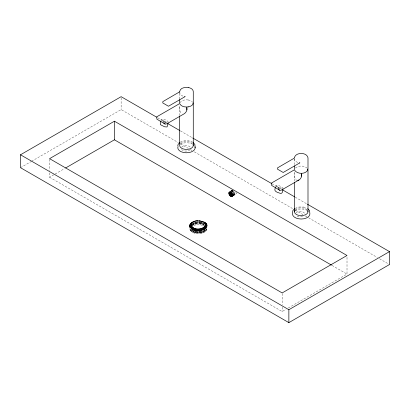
<?xml version="1.0" encoding="UTF-8"?>
<svg xmlns="http://www.w3.org/2000/svg" width="410" height="410" viewBox="0 0 410 410"><rect width="100%" height="100%" fill="white"/><g stroke="black" fill="none" stroke-linecap="round" stroke-linejoin="round"><path stroke-width="0.31" stroke-dasharray="2.05 1.54" d="M179.672 115.553L179.647 105.16M179.672 107.271C179.841 109.367 179.631 112.386 181.666 113.929M294.401 181.153L294.375 171.395M206.891 228.729C204.969 235.509 191.731 235.509 189.809 228.729M233.218 195.724L235.934 194.155L236.319 192.51M161.033 120.514C160.935 115.886 173.917 124.338 164.928 121.427M275.756 186.755C276.273 183.403 281.501 186.786 283.013 188.067M205.195 229.928C202.084 233.997 194.058 234.033 191.332 229.533M179.97 102.746C181.579 99.999 185.325 99.625 188.18 99.953M295.369 168.044C298.521 165.368 303.795 165.368 306.977 167.992M203.883 223.896L203.883 226.11C200.613 224.07 196.088 224.07 192.818 226.11L192.818 223.896M20.5 167.69L31.006 161.627M31.56 161.309L121.135 109.588L178.248 142.562M49.574 172.907L49.574 177.248L64.539 168.607M230.538 191.25L232.711 189.994M230.804 191.157L232.511 190.209M231.153 191.173L232.783 190.235M231.276 191.183L232.906 190.245M231.599 191.285L232.685 190.66C232.583 192.295 234.074 194.863 235.934 194.155M231.696 191.342L232.783 190.717M231.599 191.783L232.685 191.152M232.127 191.619L233.756 190.676M231.993 192.31L234.166 191.055M232.362 192.772L234.535 191.516M232.675 193.294L235.391 191.726M233.454 193.53L236.17 191.962M233.059 194.391L235.776 192.823M233.326 194.658L234.412 194.032M233.111 194.914L236.37 193.033M233.213 195.191L234.843 194.253M233.059 195.375L236.319 193.494M233.08 195.601L235.253 194.345M233.454 195.442L236.17 193.874M49.574 177.248L282.157 311.528L286.036 309.289M288.25 308.007L347.009 274.085L347.009 256.112M180.41 142.07C184.136 140.143 188.81 140.143 192.536 142.07M204.39 225.244C200.7 223.301 196 223.301 192.31 225.244L192.31 224.003M295.159 208.295L298.987 207.019M298.998 207.019L303.4 207.019M297.614 180.431L296.389 180.164C294.385 178.606 294.564 175.772 294.401 173.507M188.19 99.953L191.168 100.947L192.305 101.808M303.41 207.019L306.793 208.101M281.383 188.175L279.651 187.662M162.714 121.416L164.308 121.949M277.437 187.657L279.031 188.185M182.993 96.191L180.528 94.792L179.775 93.249M297.721 162.427C295.805 161.571 294.303 160.904 294.467 158.829M164.015 121.073L161.289 119.325M164.835 122.124L166.311 122.795M279.564 188.359L281.034 189.03M277.883 186.919L276.012 185.561M157.732 117.808L164.384 121.647M164.938 121.97L166.603 122.928M180.467 130.933L192.111 137.652M271.953 183.752L281.378 189.195M295.241 197.195L306.885 203.919M180.467 143.843L188.226 148.323M190.445 149.604L192.111 150.567M194.325 151.843L292.468 208.505M295.241 210.11L303 214.589M305.219 215.87L307.992 217.469M308.545 217.792L377.303 257.485M379.522 258.766L389.5 264.527M332.059 265.449L347.009 274.085M294.401 159.024L294.401 165.312M282.157 293.555L282.157 304.707M282.157 307.187L282.157 311.528M206.727 228.452L206.727 229.692M206.522 228.918L206.522 230.159M206.24 229.374L206.24 230.615M205.881 229.195L205.881 231.055M205.451 230.23L205.451 231.471M204.954 230L204.954 231.855M204.39 230.353L204.39 232.214M204.298 224.772L204.298 225.879M204.298 229.918L204.298 231.025M203.77 223.681L203.77 224.916M203.77 230.681L203.77 232.542M203.411 223.04L203.411 225.808M203.411 230.543L203.411 231.65M203.093 222.768L203.093 224.629M203.093 230.348L203.093 232.829M202.888 222.215L202.888 225.536M202.888 230.815L202.888 231.922M202.376 222.522L202.325 225.295M202.325 231.055L202.376 233.075M201.725 221.764L201.725 225.085M201.725 231.266L201.725 232.373M201.617 221.697L201.617 224.173M201.617 231.424L201.617 233.285M201.09 222.148L201.09 224.911M201.09 230.886L201.09 232.547M200.828 222.153L200.828 224.014M200.828 230.968L200.828 233.449M200.428 222.01L200.428 224.777M200.428 231.02L200.428 232.68M200.018 222.035L200.018 223.896M200.018 231.086L200.018 233.567M199.747 221.359L199.747 224.68M199.747 231.122L199.747 232.783M199.188 221.344L199.188 223.824M199.188 231.158L199.188 233.633M199.05 221.297L199.05 224.618M199.05 231.178L199.05 232.839M198.353 221.277L198.353 224.598M198.353 231.178L198.353 233.659M197.651 221.297L197.651 224.618M197.651 231.178L197.651 232.839M197.512 221.344L197.512 223.824M197.512 231.158L197.512 233.633M196.954 221.359L196.954 224.68M196.954 231.122L196.954 232.783M196.682 222.035L196.682 223.896M196.682 231.086L196.682 233.567M196.272 222.01L196.272 224.777M196.272 231.02L196.272 232.68M195.872 222.153L195.872 224.014M195.872 230.968L195.872 233.449M195.611 222.148L195.611 224.911M195.611 230.886L195.611 232.547M195.083 221.697L195.083 224.173M195.083 231.424L195.083 233.285M194.975 221.764L194.975 225.085M194.975 231.266L194.975 232.373M194.325 222.522L194.376 225.295M194.376 231.055L194.325 233.075M193.812 222.215L193.812 225.536M193.812 230.815L193.812 231.922M193.607 222.768L193.607 224.629M193.607 230.348L193.607 232.829M193.289 223.04L193.289 225.808M193.289 230.543L193.289 231.65M192.936 223.681L192.936 224.916M192.936 230.681L192.936 232.542M192.403 224.219L192.403 225.879M192.403 229.918L192.403 231.025M192.31 230.353L192.31 232.214M191.752 230L191.752 231.855M191.25 229.61L191.25 231.471M190.819 229.815L190.819 231.055M190.46 229.374L190.46 230.615M190.178 228.918L190.178 230.159M189.973 228.452L189.973 229.692M179.672 93.418L179.672 99.076M121.135 97.908L121.135 109.588M49.574 159.275L49.574 170.427M190.076 149.717A4.746 2.737 0 0 1 185.546 151.049A4.746 2.737 0 0 1 181.527 149.25M181.635 147.236A4.746 2.737 0 0 1 186.437 145.596A4.746 2.737 0 0 1 190.619 147.728M302.57 216.49A4.746 2.737 0 0 1 296.03 215.629M296.03 212.718A4.746 2.737 0 0 1 301.611 211.586A4.746 2.737 0 0 1 304.758 214.481M295.308 209.766A6.801 3.926 0 0 1 307.09 209.766M295.046 210.443A8.697 5.022 0 0 1 307.346 210.443M180.584 143.531A6.801 3.926 0 0 1 192.362 143.531M180.323 144.207A8.697 5.022 0 0 1 192.208 143.982"/><path stroke-width="0.61" d="M294.472 158.034L277.555 167.859L277.514 169.181L283.197 172.472L299.889 162.832L299.387 162.832M271.558 183.137L271.584 185.376L279.815 190.301L280.573 190.281L281.562 190.035L298.957 179.995L300.253 178.919L301.227 177.397L301.688 175.618L301.565 173.799L301.611 176.146M179.672 91.532C180.123 87.75 185.171 87.074 188.18 87.499M177.776 145.873L178.135 144.351L179.959 142.413M294.401 157.768C295.543 151.997 306.854 151.997 307.997 157.768L307.997 169.089C306.772 174.547 297.434 174.511 294.693 170.324M189.809 226.868C189.148 222.609 194.222 220.754 197.651 220.744M191.198 228.729C189.768 224.208 192.685 221.051 196.954 220.805M199.05 220.744C216.126 223.932 194.458 235.181 191.198 224.854M156.83 116.901L156.861 119.141L165.087 124.066L166.839 123.799M186.883 109.911L186.842 107.558L186.883 109.911L186.499 111.161L185.525 112.683L184.228 113.76L167.382 123.487M160.904 121.114L160.254 124.148L160.464 124.707L164.641 126.798L167.095 126.956L168.028 123.02M275.628 187.349C273.537 190.722 275.802 191.793 278.534 192.761C282.305 194.376 282.664 192.89 282.885 188.661M228.882 192.854C229.872 190.045 233.223 193.822 232.516 195.688C231.266 198.025 228.488 194.591 228.882 192.854L231.055 191.598M189.973 227.765L191.25 225.992M294.682 208.649L292.837 210.627L292.499 213.994A8.697 5.022 0 0 0 301.196 219.017A8.697 5.022 0 0 0 309.898 213.994L309.576 210.668L307.715 208.649M307.438 204.236L389.5 251.617L389.5 264.527L288.865 322.629L20.5 167.69L20.5 154.78L121.135 96.678L156.62 117.168M114.426 121.211L49.574 158.655L282.157 292.935L347.009 255.491L114.426 121.211L114.426 139.805L331.505 265.132M65.646 167.967L114.426 139.805M157.015 116.66L179.846 103.479M228.98 192.428L230.066 191.803M228.882 193.351L231.055 192.095M228.98 193.889L231.696 192.321M229.175 194.442L231.891 192.874M229.451 194.981L232.168 193.412M229.795 195.473L232.511 193.904M230.189 195.898L232.906 194.33M230.61 196.226L232.783 194.975M231.04 196.446L232.67 195.503M231.45 196.544L232.537 195.913M231.819 196.508L232.906 195.883M271.738 182.896L294.57 169.714M20.5 154.78L288.865 309.719L389.5 251.617M297.798 180.379L298.957 179.995M188.19 106.882C190.307 106.549 193.156 105.37 193.274 102.854L193.274 91.532C193.146 89.016 190.317 87.837 188.19 87.499M188.18 106.882C185.325 107.21 181.579 106.836 179.97 104.089M197.512 220.723C220.319 222.727 195.268 238.835 189.809 225.628M184.664 96.591L185.166 96.596L168.469 106.236L162.785 102.946L162.832 101.624L179.759 91.763L179.739 92.593M167.71 123.569L179.908 130.611M192.664 137.975L271.399 183.429M282.485 189.835L294.688 196.877M192.987 142.413L194.852 144.428L195.17 147.759M279.815 190.301L278.703 189.487L278.738 187.283M165.087 124.066L163.979 123.251L164.015 121.099M205.451 225.992L206.522 227.299L206.522 224.198M307.705 168.982L307.997 170.222L307.997 211.729M192.977 102.746L193.274 103.981L193.274 145.494M205.195 227.529L205.502 228.729L205.502 224.854M294.401 169.135L294.401 165.942M294.401 182.424L294.401 211.729M288.865 309.719L288.865 322.629M206.85 225.146L206.85 226.387M206.727 224.67L206.727 227.145M206.24 223.742L206.24 226.843M205.881 223.306L205.881 226.407M205.451 222.891L205.471 228.58M205.369 224.05L205.369 228.426M205.195 226.053L205.195 228.821M204.954 222.502L204.954 224.362M204.959 226.438L204.959 229.205M204.662 226.802L204.662 229.569M204.39 222.143L204.39 223.383M204.298 227.15L204.298 229.364M203.883 227.478L203.883 229.687M203.411 227.775L203.411 229.989M202.888 228.047L202.888 230.261M202.325 228.288L202.325 229.948M201.725 228.498L201.725 230.159M201.09 228.672L201.09 230.886M200.428 228.806L200.428 230.466M199.747 228.908L199.747 230.569M199.05 228.964L199.05 230.625M198.353 228.985L198.353 230.645M197.651 228.964L197.651 230.625M196.954 228.908L196.954 230.569M196.272 228.806L196.272 230.466M195.611 228.672L195.611 230.886M194.975 228.498L194.975 230.712M194.376 228.288L194.376 229.948M193.812 228.047L193.812 230.261M193.289 227.775L193.289 229.989M192.818 227.478L192.818 229.687M192.403 227.15L192.403 229.364M192.31 222.143L192.31 223.383M192.039 226.802L192.039 229.016M191.752 222.502L191.752 223.742M191.742 226.438L191.742 229.205M191.506 226.053L191.506 228.821M191.332 225.659L191.332 228.98M191.25 222.891L191.229 228.58M190.819 223.306L190.819 226.407M190.46 223.742L190.46 226.843M190.178 224.198L190.178 227.299M189.973 224.67L189.973 227.145M189.85 225.146L189.85 227.007M179.672 99.707L179.672 102.854M179.672 116.189L179.672 145.494A6.801 3.926 0 0 0 187.36 149.383A6.801 3.926 0 0 0 193.043 144.479M307.766 210.714A6.801 3.926 0 0 1 301.196 215.655A6.801 3.926 0 0 1 294.631 210.714M195.037 146.882A8.697 5.022 0 0 1 186.094 152.776A8.697 5.022 0 0 1 178.073 146.457"/></g></svg>
